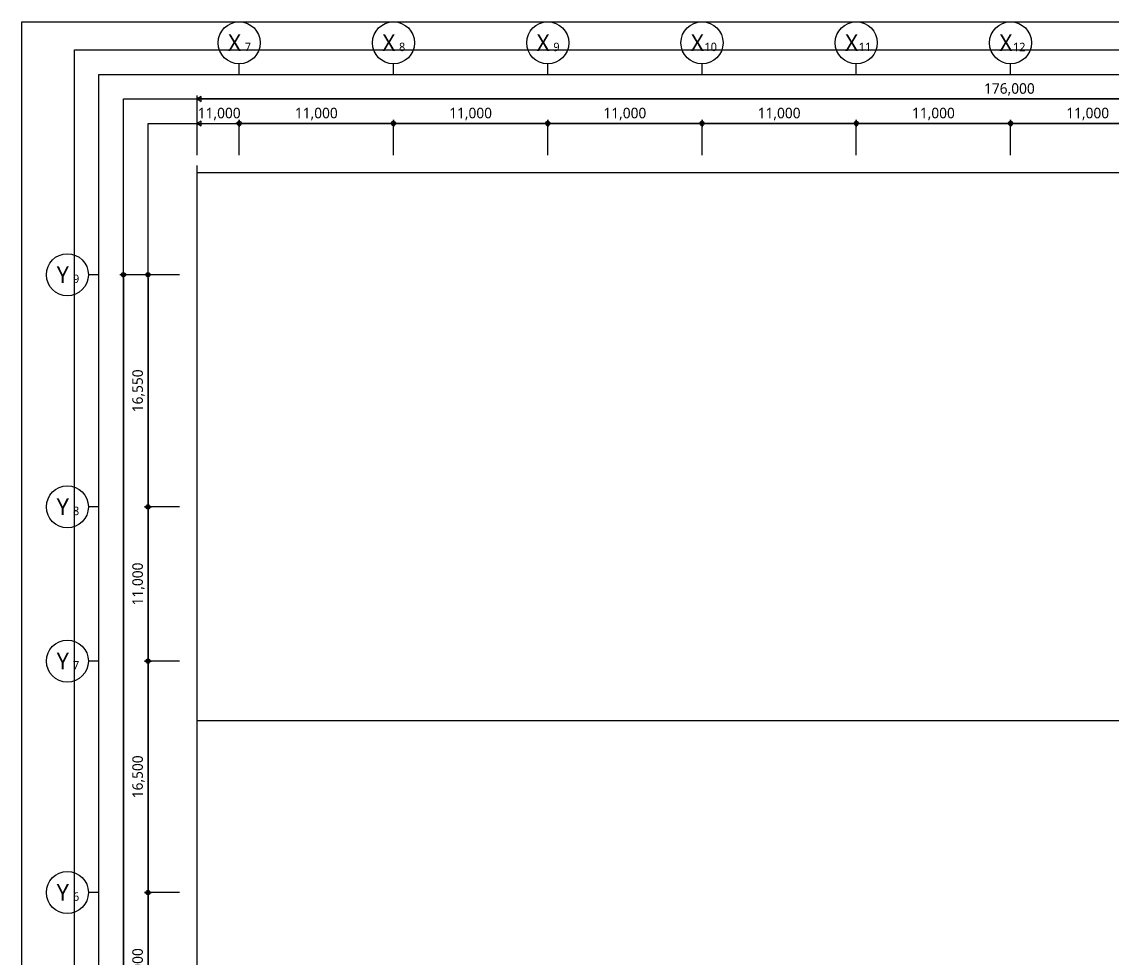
# Model space of a CAD drawing. Header units: millimetres. Extents: x 45782458 to 46215946, y 191740 to 1509539.
# Drawn here: x 46006272 to 46084020, y 1126667 to 1193440 of the extents above; entities that cross this region are included whole.
import ezdxf
from ezdxf.enums import TextEntityAlignment as Align

# ---------------------------------------------------------------- set-up
doc = ezdxf.new("R2010")
doc.units = ezdxf.units.MM
doc.header["$LTSCALE"] = 1000
doc.header["$MEASUREMENT"] = 0
doc.header["$PDSIZE"] = -10
doc.layers.get('0').update_dxf_attribs({"linetype": 'CONTINUOUS'})
doc.layers.get('Defpoints').update_dxf_attribs({"color": 171, "linetype": 'CONTINUOUS'})
for name, color, linetype in [('DIM', 7, 'CONTINUOUS'), ('NDIM', 7, 'CONTINUOUS'), ('SYM', 7, 'CONTINUOUS'), ('SYM(AXIS)', 7, 'CONTINUOUS'), ('TEXT(AXIS)', 2, 'CONTINUOUS')]:
    doc.layers.add(name, color=color, linetype=linetype)
doc.styles.add('TE', font='malgun_0.ttf')
doc.styles.add('나눔바른고딕', font='NanumBarunGothic.ttf')
doc.dimstyles.new('BA', dxfattribs={"dimscale": 500, "dimtxt": 3, "dimasz": 1, "dimexe": 1, "dimexo": 5, "dimgap": 0.9, "dimtad": 1, "dimdec": 0, "dimdsep": 46, "dimlunit": 6, "dimtxsty": 'TE', "dimblk": 'DDD', "dimcen": 2.5, "dimclrd": 256, "dimclre": 256, "dimclrt": 3, "dimazin": 2, "dimtfac": 1, "dimtdec": 0, "dimtix": 1, "dimtmove": 2, "dimatfit": 3, "dimldrblk": 'DDD', "dimfxl": 1, "dimtolj": 1, "dimtzin": 0, "dimarcsym": 2})

# ---------------------------------------------------------------- blocks, each defined once
blk = doc.blocks.new('DDD')
at = {"layer": 'DIM', "color": 0}
for p, q in [((-1, 0), (1, 0)), ((0, -1), (0, 1))]:
    blk.add_line(p, q, dxfattribs=at)
for radius in [0.6, 0.3]:
    blk.add_circle((0, 0), radius, dxfattribs=at)
blk = doc.blocks.new('*D302')
at = {"layer": 'Defpoints', "color": 0, "ltscale": 0.4, "transparency": 16777216}
for p in [(46021772, 1186190), (46021772, 1182690), (46032772, 1182690)]:
    blk.add_point(p, dxfattribs=at)
at = {"layer": 'NDIM', "lineweight": -2, "ltscale": 0.4, "transparency": 16777216}
for p, q in [((46021772, 1183940), (46021772, 1186440)), ((46032772, 1183940), (46032772, 1186440)), ((46032522, 1186190), (46022022, 1186190))]:
    blk.add_line(p, q, dxfattribs=at)
at = {"layer": 'NDIM', "lineweight": -2, "ltscale": 0.4, "transparency": 16777216, "xscale": 250, "yscale": 250, "zscale": 250, "rotation": 180}
blk.add_blockref('DDD', (46021772, 1186190), dxfattribs=at)
at = {"layer": 'NDIM', "lineweight": -2, "ltscale": 0.4, "transparency": 16777216, "xscale": 250, "yscale": 250, "zscale": 250}
blk.add_blockref('DDD', (46032772, 1186190), dxfattribs=at)
at = {"layer": 'NDIM', "color": 3, "ltscale": 0.4, "transparency": 16777216, "insert": (46027272, 1186868), "char_height": 750, "attachment_point": 5, "style": 'TE'}
blk.add_mtext('\\A1;11,000', dxfattribs=at)
blk = doc.blocks.new('A$C2F20087E')
at = {"layer": 'SYM(AXIS)'}
blk.add_line((600, 0), (600, 300), dxfattribs=at)
blk.add_circle((600, 900), 600, dxfattribs=at)
blk = doc.blocks.new('*D303')
at = {"layer": 'Defpoints', "color": 0, "ltscale": 0.4, "transparency": 16777216}
for p in [(46032772, 1186190), (46032772, 1182690), (46043772, 1182690)]:
    blk.add_point(p, dxfattribs=at)
at = {"layer": 'NDIM', "lineweight": -2, "ltscale": 0.4, "transparency": 16777216}
for p, q in [((46032772, 1183940), (46032772, 1186440)), ((46043772, 1183940), (46043772, 1186440)), ((46043522, 1186190), (46033022, 1186190))]:
    blk.add_line(p, q, dxfattribs=at)
at = {"layer": 'NDIM', "lineweight": -2, "ltscale": 0.4, "transparency": 16777216, "xscale": 250, "yscale": 250, "zscale": 250, "rotation": 180}
blk.add_blockref('DDD', (46032772, 1186190), dxfattribs=at)
at = {"layer": 'NDIM', "lineweight": -2, "ltscale": 0.4, "transparency": 16777216, "xscale": 250, "yscale": 250, "zscale": 250}
blk.add_blockref('DDD', (46043772, 1186190), dxfattribs=at)
at = {"layer": 'NDIM', "color": 3, "ltscale": 0.4, "transparency": 16777216, "insert": (46038272, 1186868), "char_height": 750, "attachment_point": 5, "style": 'TE'}
blk.add_mtext('\\A1;11,000', dxfattribs=at)
blk = doc.blocks.new('*D304')
at = {"layer": 'Defpoints', "color": 0, "ltscale": 0.4, "transparency": 16777216}
for p in [(46043772, 1186190), (46043772, 1182690), (46054772, 1182690)]:
    blk.add_point(p, dxfattribs=at)
at = {"layer": 'NDIM', "lineweight": -2, "ltscale": 0.4, "transparency": 16777216}
for p, q in [((46043772, 1183940), (46043772, 1186440)), ((46054772, 1183940), (46054772, 1186440)), ((46054522, 1186190), (46044022, 1186190))]:
    blk.add_line(p, q, dxfattribs=at)
at = {"layer": 'NDIM', "lineweight": -2, "ltscale": 0.4, "transparency": 16777216, "xscale": 250, "yscale": 250, "zscale": 250, "rotation": 180}
blk.add_blockref('DDD', (46043772, 1186190), dxfattribs=at)
at = {"layer": 'NDIM', "lineweight": -2, "ltscale": 0.4, "transparency": 16777216, "xscale": 250, "yscale": 250, "zscale": 250}
blk.add_blockref('DDD', (46054772, 1186190), dxfattribs=at)
at = {"layer": 'NDIM', "color": 3, "ltscale": 0.4, "transparency": 16777216, "insert": (46049272, 1186868), "char_height": 750, "attachment_point": 5, "style": 'TE'}
blk.add_mtext('\\A1;11,000', dxfattribs=at)
blk = doc.blocks.new('*D305')
at = {"layer": 'Defpoints', "color": 0, "ltscale": 0.4, "transparency": 16777216}
for p in [(46054772, 1186190), (46054772, 1182690), (46065772, 1182690)]:
    blk.add_point(p, dxfattribs=at)
at = {"layer": 'NDIM', "lineweight": -2, "ltscale": 0.4, "transparency": 16777216}
for p, q in [((46054772, 1183940), (46054772, 1186440)), ((46065772, 1183940), (46065772, 1186440)), ((46065522, 1186190), (46055022, 1186190))]:
    blk.add_line(p, q, dxfattribs=at)
at = {"layer": 'NDIM', "lineweight": -2, "ltscale": 0.4, "transparency": 16777216, "xscale": 250, "yscale": 250, "zscale": 250, "rotation": 180}
blk.add_blockref('DDD', (46054772, 1186190), dxfattribs=at)
at = {"layer": 'NDIM', "lineweight": -2, "ltscale": 0.4, "transparency": 16777216, "xscale": 250, "yscale": 250, "zscale": 250}
blk.add_blockref('DDD', (46065772, 1186190), dxfattribs=at)
at = {"layer": 'NDIM', "color": 3, "ltscale": 0.4, "transparency": 16777216, "insert": (46060272, 1186868), "char_height": 750, "attachment_point": 5, "style": 'TE'}
blk.add_mtext('\\A1;11,000', dxfattribs=at)
blk = doc.blocks.new('*D306')
at = {"layer": 'Defpoints', "color": 0, "ltscale": 0.4, "transparency": 16777216}
for p in [(46065772, 1186190), (46065772, 1182690), (46076772, 1182690)]:
    blk.add_point(p, dxfattribs=at)
at = {"layer": 'NDIM', "lineweight": -2, "ltscale": 0.4, "transparency": 16777216}
for p, q in [((46065772, 1183940), (46065772, 1186440)), ((46076772, 1183940), (46076772, 1186440)), ((46076522, 1186190), (46066022, 1186190))]:
    blk.add_line(p, q, dxfattribs=at)
at = {"layer": 'NDIM', "lineweight": -2, "ltscale": 0.4, "transparency": 16777216, "xscale": 250, "yscale": 250, "zscale": 250, "rotation": 180}
blk.add_blockref('DDD', (46065772, 1186190), dxfattribs=at)
at = {"layer": 'NDIM', "lineweight": -2, "ltscale": 0.4, "transparency": 16777216, "xscale": 250, "yscale": 250, "zscale": 250}
blk.add_blockref('DDD', (46076772, 1186190), dxfattribs=at)
at = {"layer": 'NDIM', "color": 3, "ltscale": 0.4, "transparency": 16777216, "insert": (46071272, 1186868), "char_height": 750, "attachment_point": 5, "style": 'TE'}
blk.add_mtext('\\A1;11,000', dxfattribs=at)
blk = doc.blocks.new('*D307')
at = {"layer": 'Defpoints', "color": 0, "ltscale": 0.4, "transparency": 16777216}
for p in [(46076772, 1186190), (46076772, 1182690), (46087772, 1182690)]:
    blk.add_point(p, dxfattribs=at)
at = {"layer": 'NDIM', "lineweight": -2, "ltscale": 0.4, "transparency": 16777216}
for p, q in [((46076772, 1183940), (46076772, 1186440)), ((46087772, 1183940), (46087772, 1186440)), ((46087522, 1186190), (46077022, 1186190))]:
    blk.add_line(p, q, dxfattribs=at)
at = {"layer": 'NDIM', "lineweight": -2, "ltscale": 0.4, "transparency": 16777216, "xscale": 250, "yscale": 250, "zscale": 250, "rotation": 180}
blk.add_blockref('DDD', (46076772, 1186190), dxfattribs=at)
at = {"layer": 'NDIM', "lineweight": -2, "ltscale": 0.4, "transparency": 16777216, "xscale": 250, "yscale": 250, "zscale": 250}
blk.add_blockref('DDD', (46087772, 1186190), dxfattribs=at)
at = {"layer": 'NDIM', "color": 3, "ltscale": 0.4, "transparency": 16777216, "insert": (46082272, 1186868), "char_height": 750, "attachment_point": 5, "style": 'TE'}
blk.add_mtext('\\A1;11,000', dxfattribs=at)
blk = doc.blocks.new('*D316')
at = {"layer": 'Defpoints', "color": 0, "ltscale": 0.4, "transparency": 16777216}
for p in [(46018772, 1131351), (46015272, 1120351), (46018772, 1120351)]:
    blk.add_point(p, dxfattribs=at)
at = {"layer": 'NDIM', "lineweight": -2, "ltscale": 0.4, "transparency": 16777216}
for p, q in [((46017522, 1131351), (46015022, 1131351)), ((46015272, 1131101), (46015272, 1120601)), ((46017522, 1120351), (46015022, 1120351))]:
    blk.add_line(p, q, dxfattribs=at)
at = {"layer": 'NDIM', "lineweight": -2, "ltscale": 0.4, "transparency": 16777216, "xscale": 250, "yscale": 250, "zscale": 250}
for p, rotation in [((46015272, 1131351), 90), ((46015272, 1120351), 270)]:
    blk.add_blockref('DDD', p, dxfattribs=dict(at, rotation=rotation))
at = {"layer": 'NDIM', "color": 3, "ltscale": 0.4, "transparency": 16777216, "insert": (46014595, 1125851), "char_height": 750, "attachment_point": 5, "rotation": 90, "style": 'TE'}
blk.add_mtext('\\A1;11,000', dxfattribs=at)
blk = doc.blocks.new('*D317')
at = {"layer": 'Defpoints', "color": 0, "ltscale": 0.4, "transparency": 16777216}
for p in [(46018772, 1147851), (46015272, 1131351), (46018772, 1131351)]:
    blk.add_point(p, dxfattribs=at)
at = {"layer": 'NDIM', "lineweight": -2, "ltscale": 0.4, "transparency": 16777216}
for p, q in [((46017522, 1147851), (46015022, 1147851)), ((46015272, 1147601), (46015272, 1131601)), ((46017522, 1131351), (46015022, 1131351))]:
    blk.add_line(p, q, dxfattribs=at)
at = {"layer": 'NDIM', "lineweight": -2, "ltscale": 0.4, "transparency": 16777216, "xscale": 250, "yscale": 250, "zscale": 250}
for p, rotation in [((46015272, 1147851), 90), ((46015272, 1131351), 270)]:
    blk.add_blockref('DDD', p, dxfattribs=dict(at, rotation=rotation))
at = {"layer": 'NDIM', "color": 3, "ltscale": 0.4, "transparency": 16777216, "insert": (46014595, 1139601), "char_height": 750, "attachment_point": 5, "rotation": 90, "style": 'TE'}
blk.add_mtext('\\A1;16,500', dxfattribs=at)
blk = doc.blocks.new('*D318')
at = {"layer": 'Defpoints', "color": 0, "ltscale": 0.4, "transparency": 16777216}
for p in [(46018772, 1158851), (46015272, 1147851), (46018772, 1147851)]:
    blk.add_point(p, dxfattribs=at)
at = {"layer": 'NDIM', "lineweight": -2, "ltscale": 0.4, "transparency": 16777216}
for p, q in [((46017522, 1158851), (46015022, 1158851)), ((46015272, 1158601), (46015272, 1148101)), ((46017522, 1147851), (46015022, 1147851))]:
    blk.add_line(p, q, dxfattribs=at)
at = {"layer": 'NDIM', "lineweight": -2, "ltscale": 0.4, "transparency": 16777216, "xscale": 250, "yscale": 250, "zscale": 250}
for p, rotation in [((46015272, 1158851), 90), ((46015272, 1147851), 270)]:
    blk.add_blockref('DDD', p, dxfattribs=dict(at, rotation=rotation))
at = {"layer": 'NDIM', "color": 3, "ltscale": 0.4, "transparency": 16777216, "insert": (46014595, 1153351), "char_height": 750, "attachment_point": 5, "rotation": 90, "style": 'TE'}
blk.add_mtext('\\A1;11,000', dxfattribs=at)
blk = doc.blocks.new('*D319')
at = {"layer": 'Defpoints', "color": 0, "ltscale": 0.4, "transparency": 16777216}
for p in [(46018772, 1175401), (46015272, 1158851), (46018772, 1158851)]:
    blk.add_point(p, dxfattribs=at)
at = {"layer": 'NDIM', "lineweight": -2, "ltscale": 0.4, "transparency": 16777216}
for p, q in [((46017522, 1175401), (46015022, 1175401)), ((46015272, 1175151), (46015272, 1159101)), ((46017522, 1158851), (46015022, 1158851))]:
    blk.add_line(p, q, dxfattribs=at)
at = {"layer": 'NDIM', "lineweight": -2, "ltscale": 0.4, "transparency": 16777216, "xscale": 250, "yscale": 250, "zscale": 250}
for p, rotation in [((46015272, 1175401), 90), ((46015272, 1158851), 270)]:
    blk.add_blockref('DDD', p, dxfattribs=dict(at, rotation=rotation))
at = {"layer": 'NDIM', "color": 3, "ltscale": 0.4, "transparency": 16777216, "insert": (46014595, 1167126), "char_height": 750, "attachment_point": 5, "rotation": 90, "style": 'TE'}
blk.add_mtext('\\A1;16,550', dxfattribs=at)
blk = doc.blocks.new('*D320')
at = {"layer": 'Defpoints', "color": 0, "ltscale": 0.4, "transparency": 16777216}
for p in [(46018772, 1175401), (46013522, 1070851), (46018772, 1070851)]:
    blk.add_point(p, dxfattribs=at)
at = {"layer": 'NDIM', "lineweight": -2, "ltscale": 0.4, "transparency": 16777216}
for p, q in [((46017522, 1175401), (46013272, 1175401)), ((46013522, 1175151), (46013522, 1071101)), ((46017522, 1070851), (46013272, 1070851))]:
    blk.add_line(p, q, dxfattribs=at)
at = {"layer": 'NDIM', "lineweight": -2, "ltscale": 0.4, "transparency": 16777216, "xscale": 250, "yscale": 250, "zscale": 250}
for p, rotation in [((46013522, 1175401), 90), ((46013522, 1070851), 270)]:
    blk.add_blockref('DDD', p, dxfattribs=dict(at, rotation=rotation))
at = {"layer": 'NDIM', "color": 3, "ltscale": 0.4, "transparency": 16777216, "insert": (46012828, 1123351), "char_height": 750, "attachment_point": 5, "rotation": 90, "style": 'TE'}
blk.add_mtext('\\A1;104,550', dxfattribs=at)

msp = doc.modelspace()

# ---------------------------------------------------------------- linework, layer by layer
at = {"color": 6}
for points in [[(46018772.3, 1187940.2), (46019072.3, 1187767), (46019072.3, 1188113.4)], [(46018772.3, 1186190.2), (46019072.3, 1186017), (46019072.3, 1186363.4)]]:
    msp.add_lwpolyline(points, close=True, dxfattribs=at)
at = {"layer": 'Defpoints'}
msp.add_line((46018772.3, 1143626.3), (46142262.5, 1143626.3), dxfattribs=at)
for points in [[(46182972.3, 1055740.2), (46006272.3, 1055740.2), (46006272.3, 1193440.2), (46182972.3, 1193440.2)], [(46180972.3, 1057740.2), (46010022.3, 1057740.2), (46010022.3, 1191440.2), (46180972.3, 1191440.2)], [(46179222.3, 1059490.2), (46011772.3, 1059490.2), (46011772.3, 1189690.2), (46179222.3, 1189690.2)], [(46177472.3, 1061240.2), (46013522.3, 1061240.2), (46013522.3, 1187940.2), (46177472.3, 1187940.2)], [(46175722.3, 1062990.2), (46015272.3, 1062990.2), (46015272.3, 1186190.2), (46175722.3, 1186190.2)], [(46172222.3, 1066490.2), (46018772.3, 1066490.2), (46018772.3, 1182690.2), (46172222.3, 1182690.2)], [(46143042.2, 1066490.2), (46018772.3, 1066490.2), (46018772.3, 1182690.2), (46143042.2, 1182690.2)]]:
    msp.add_lwpolyline(points, close=True, dxfattribs=at)
at = {"layer": 'NDIM', "ltscale": 0.4}
for p, q in [((46018772.3, 1183940.2), (46018772.3, 1188190.2)), ((46131522.3, 1187940.2), (46018772.3, 1187940.2)), ((46018772.3, 1186190.2), (46021522.3, 1186190.2))]:
    msp.add_line(p, q, dxfattribs=at)
at = {"layer": 'SYM', "color": 8}
msp.add_lwpolyline([(46018772.3, 1065990.2), (46018772.4, 1124490.2), (46018572.3, 1124590.2), (46018972.3, 1124590.2), (46018772.3, 1124690.2), (46018772.3, 1183190.2)], dxfattribs=at)

# ---------------------------------------------------------------- block references
at = {"xscale": 2.5, "yscale": 2.5, "zscale": 2.5}
for p in [(46020272.3, 1189690.2), (46031272.3, 1189690.2), (46042272.3, 1189690.2), (46053272.3, 1189690.2), (46064272.3, 1189690.2), (46075272.3, 1189690.2)]:
    msp.add_blockref('A$C2F20087E', p, dxfattribs=at)
at = {"xscale": 2.500000000000049, "yscale": 2.500000000000049, "zscale": 2.500000000000049, "rotation": 90}
for p in [(46011772.3, 1173901.3), (46011772.3, 1157351.3), (46011772.3, 1146351.3), (46011772.3, 1129851.3)]:
    msp.add_blockref('A$C2F20087E', p, dxfattribs=at)

# ---------------------------------------------------------------- texts
at = {"layer": 'NDIM', "color": 3, "ltscale": 0.4, "char_height": 750, "attachment_point": 5, "style": 'TE'}
for s, insert in [('\\A1;176,000', (46076690.1, 1188617.6)), ('\\A1;11,000', (46020347.4, 1186867.6))]:
    msp.add_mtext(s, dxfattribs=dict(at, insert=insert))
at = {"layer": 'TEXT(AXIS)', "style": '나눔바른고딕'}
for s, height, p in [('X', 1200, (46021443.2, 1191950.1)), ('7', 600, (46022391.3, 1191650.2)), ('X', 1200, (46032443.2, 1191950.1)), ('8', 600, (46033391.3, 1191650.2)), ('X', 1200, (46043443.2, 1191950.1)), ('9', 600, (46044391.3, 1191650.2)), ('X', 1200, (46054443.2, 1191950.1)), ('10', 600, (46055391.3, 1191650.2)), ('X', 1200, (46065443.2, 1191950.1)), ('11', 600, (46066391.3, 1191650.2)), ('X', 1200, (46076443.2, 1191950.1)), ('12', 600, (46077391.3, 1191650.2)), ('Y', 1200, (46009193.2, 1175411.3)), ('9', 600, (46010141.3, 1175111.4)), ('Y', 1200, (46009193.2, 1158861.3)), ('8', 600, (46010141.3, 1158561.4)), ('Y', 1200, (46009193.2, 1147861.3)), ('7', 600, (46010141.3, 1147561.4)), ('Y', 1200, (46009193.2, 1131361.3)), ('6', 600, (46010141.3, 1131061.4))]:
    msp.add_text(s, height=height, dxfattribs=at).set_placement(p, align=Align.MIDDLE)

# ---------------------------------------------------------------- dimensions: what is measured, and where the dimension line sits
at = {"layer": 'NDIM', "ltscale": 0.4}
for base, p1, p2, angle, picture, middle in [((46021772.3, 1186190.2), (46032772.3, 1182690.2), (46021772.3, 1182690.2), 180, '*D302', (46027272.3, 1186867.6)), ((46032772.3, 1186190.2), (46043772.3, 1182690.2), (46032772.3, 1182690.2), 180, '*D303', (46038272.3, 1186867.6)), ((46043772.3, 1186190.2), (46054772.3, 1182690.2), (46043772.3, 1182690.2), 180, '*D304', (46049272.3, 1186867.6)), ((46054772.3, 1186190.2), (46065772.3, 1182690.2), (46054772.3, 1182690.2), 180, '*D305', (46060272.3, 1186867.6)), ((46065772.3, 1186190.2), (46076772.3, 1182690.2), (46065772.3, 1182690.2), 180, '*D306', (46071272.3, 1186867.6)), ((46076772.3, 1186190.2), (46087772.3, 1182690.2), (46076772.3, 1182690.2), 180, '*D307', (46082272.3, 1186867.6)), ((46015272.3, 1158851.3), (46018772.3, 1175401.3), (46018772.3, 1158851.3), 270, '*D319', (46014594.9, 1167126.3)), ((46015272.3, 1147851.3), (46018772.3, 1158851.3), (46018772.3, 1147851.3), 270, '*D318', (46014594.9, 1153351.3)), ((46015272.3, 1131351.3), (46018772.3, 1147851.3), (46018772.3, 1131351.3), 270, '*D317', (46014594.9, 1139601.3)), ((46015272.3, 1120351.3), (46018772.3, 1131351.3), (46018772.3, 1120351.3), 270, '*D316', (46014594.9, 1125851.3))]:
    dim = msp.add_linear_dim(base=base, p1=p1, p2=p2, angle=angle, dimstyle='BA', override={"dimscale": 250}, dxfattribs=at)
    dim.commit()
    dim.dimension.update_dxf_attribs({"geometry": picture, "text_midpoint": middle})
dim = msp.add_linear_dim(base=(46013522.3, 1070851.3), p1=(46018772.3, 1175401.3), p2=(46018772.3, 1070851.3), angle=270, dimstyle='BA', override={"dimscale": 250}, dxfattribs=at)
dim.commit()
dim.dimension.update_dxf_attribs({"geometry": '*D320', "text_midpoint": (46012828.2, 1123351.3), "dimtype": 160})

doc.saveas('drawing.dxf')
